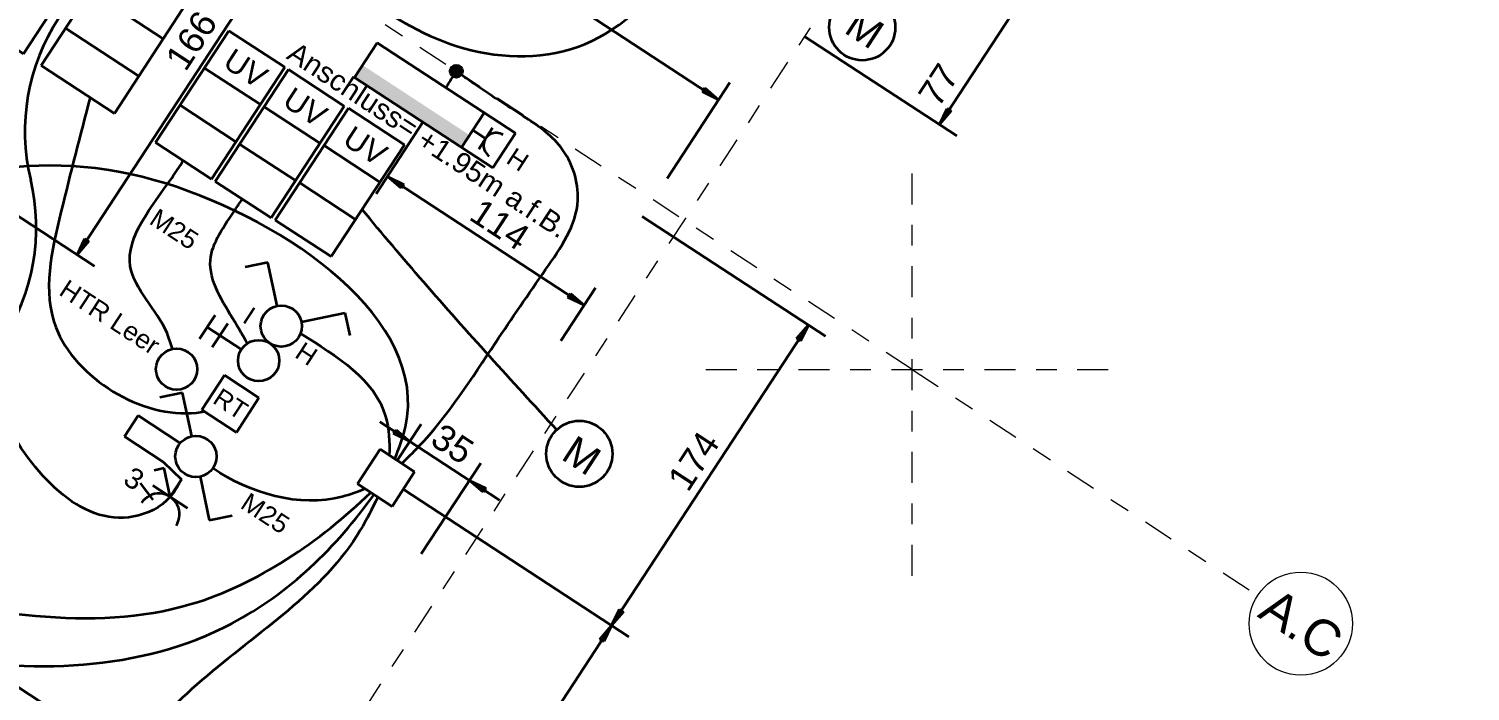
# Model space of a CAD drawing. Header units: metres. Extents: x 2696276 to 2696381, y 1245119 to 1245220.
# Drawn here: x 2696298.74 to 2696305.72, y 1245164.4 to 1245167.61 of the extents above; entities that cross this region are included whole.
import ezdxf
from ezdxf.lldxf.tags import DXFTag

# ---------------------------------------------------------------- set-up
doc = ezdxf.new("R2010")
doc.units = ezdxf.units.M
doc.header["$PDMODE"] = 2
doc.header["$PDSIZE"] = -2
doc.linetypes.add('000_hbf_Strichpunkt 3_1_1mm Achsen', pattern=[0.25, 0.15, -0.05, 0, -0.05])
for name, color, linetype, lineweight, true_color in [('011_232.51_Lichtinstallationen allgemein', 150, 'Continuous', 35, 0x0080ff), ('011_232.51_Lichtinstallationen allgemein_Bodenltg', 150, 'STRICHLINIE', 35, 0x0080ff), ('011_232.51_Lichtinstallationen allgemein_Deckenltg', 150, 'Continuous', 35, 0x0080ff), ('011_232.51_Lichtinstallationen allgemein_Wandltg', 150, 'STRICHPUNKT', 35, 0x0080ff), ('013_232.61_Kraftinstallationen allgemein', 1, 'Continuous', 35, 0xff0000), ('013_232.61_Kraftinstallationen allgemein_Bodenltg', 1, 'STRICHLINIE', 35, 0xff0000), ('013_232.61_Kraftinstallationen allgemein_Deckenltg', 1, 'Continuous', 35, 0xff0000), ('014_232.62_Storeninstallationen', 1, 'Continuous', 35, 0xff0000), ('014_232.62_Storeninstallationen_Deckenltg', 1, 'Continuous', 35, 0xff0000), ('016_232.70_HLKS-Installation', 5, 'Continuous', 35, 0x0000ff), ('016_232.70_HLKS-Installation_Bodenltg', 5, 'STRICHLINIE', 35, 0x0000ff), ('018_233.01_Innenleuchten', 150, 'Continuous', 35, 0x0080ff), ('054_236.85_Brandmeldeinstallationen_Deckenltg', 30, 'Continuous', 35, 0xff6600)]:
    doc.layers.add(name, color=color, linetype=linetype, lineweight=lineweight, true_color=true_color)
doc.layers.add('1_M01_Achsen.V', color=7, linetype='Continuous')
doc.layers.add('X_Mass', color=7, linetype='Continuous', lineweight=35)
doc.styles.add('ERSTELLTER_STIL_2', font='arial.ttf')
doc.styles.get("Standard").update_dxf_attribs({"font": 'arial.ttf'})
tags = doc.linetypes.add('STRICHLINIE', pattern=[19.05, 12.7, -6.35]).pattern_tags.tags
tags[6:7] = [DXFTag(74, 4), DXFTag(75, 0), DXFTag(340, '0'), DXFTag(46, 0.0), DXFTag(50, 0.0), DXFTag(44, 0.0), DXFTag(45, 0.0)]
tags[4:5] = [DXFTag(74, 4), DXFTag(75, 0), DXFTag(340, '0'), DXFTag(46, 0.0), DXFTag(50, 0.0), DXFTag(44, 0.0), DXFTag(45, 0.0)]
tags = doc.linetypes.add('STRICHPUNKT', pattern=[25.4, 12.7, -6.35, 0, -6.35]).pattern_tags.tags
tags[10:11] = [DXFTag(74, 4), DXFTag(75, 0), DXFTag(340, '0'), DXFTag(46, 0.0), DXFTag(50, 0.0), DXFTag(44, 0.0), DXFTag(45, 0.0)]
tags[8:9] = [DXFTag(74, 4), DXFTag(75, 0), DXFTag(340, '0'), DXFTag(46, 0.0), DXFTag(50, 0.0), DXFTag(44, 0.0), DXFTag(45, 0.0)]
tags[6:7] = [DXFTag(74, 4), DXFTag(75, 0), DXFTag(340, '0'), DXFTag(46, 0.0), DXFTag(50, 0.0), DXFTag(44, 0.0), DXFTag(45, 0.0)]
tags[4:5] = [DXFTag(74, 4), DXFTag(75, 0), DXFTag(340, '0'), DXFTag(46, 0.0), DXFTag(50, 0.0), DXFTag(44, 0.0), DXFTag(45, 0.0)]
tags = doc.linetypes.add('STRICHPUNKT2', pattern=[12.7, 6.35, -3.175, 0, -3.175]).pattern_tags.tags
tags[10:11] = [DXFTag(74, 4), DXFTag(75, 0), DXFTag(340, '0'), DXFTag(46, 0.0), DXFTag(50, 0.0), DXFTag(44, 0.0), DXFTag(45, 0.0)]
tags[8:9] = [DXFTag(74, 4), DXFTag(75, 0), DXFTag(340, '0'), DXFTag(46, 0.0), DXFTag(50, 0.0), DXFTag(44, 0.0), DXFTag(45, 0.0)]
tags[6:7] = [DXFTag(74, 4), DXFTag(75, 0), DXFTag(340, '0'), DXFTag(46, 0.0), DXFTag(50, 0.0), DXFTag(44, 0.0), DXFTag(45, 0.0)]
tags[4:5] = [DXFTag(74, 4), DXFTag(75, 0), DXFTag(340, '0'), DXFTag(46, 0.0), DXFTag(50, 0.0), DXFTag(44, 0.0), DXFTag(45, 0.0)]

# ---------------------------------------------------------------- blocks, each defined once
blk = doc.blocks.new('0_232.51_Lichtinstallationen allgemein_Deckenltg-A0S2JCAE73', base_point=(600.86, -425.9))
at = {"color": 0, "linetype": 'ByBlock', "lineweight": -2, "ltscale": 0.35}
blk.add_open_spline([(600.86, -425.9), (651.07, -406.18), (734.6, -373.37), (769.52, -288.31), (777.11, -255.04)], degree=3, knots=[0, 0, 0, 0, 154.270761, 256.638957, 256.638957, 256.638957, 256.638957], dxfattribs=at)
blk = doc.blocks.new('Gruppenzuleitung-A0S2JCBO73', base_point=(597.06, -170.23))
at = {"color": 0, "linetype": 'ByBlock', "lineweight": -2, "ltscale": 0.35}
for p, q in [((629.4, -105.43), (597.06, -105.43)), ((597.06, -105.43), (597.06, -170.23)), ((629.4, -170.23), (629.4, -105.43)), ((597.06, -127.03), (629.4, -127.03)), ((597.06, -148.63), (629.4, -148.63)), ((597.06, -170.23), (629.4, -170.23))]:
    blk.add_line(p, q, dxfattribs=at)
at = {"color": 0, "linetype": 'ByBlock', "lineweight": -2, "ltscale": 0.35, "insert": (603.39, -110.83), "char_height": 10.8, "attachment_point": 1}
blk.add_mtext('{\\fArial;UV}', dxfattribs=at)
blk = doc.blocks.new('1_Einlasskasten UP-A0S2JCFK73', base_point=(655.68, -266.54))
at = {"color": 0, "lineweight": -2}
blk.add_circle((665.68, -256.54), 10, dxfattribs=at)
blk = doc.blocks.new('0_232.3_Lichtinstallationen allgemein_Wandltg-A0S2JCH873', base_point=(700.06, -71.04))
at = {"color": 0, "lineweight": -2}
blk.add_open_spline([(700.19, -71.04), (700.14, -68.87), (700.1, -66.7), (700.06, -64.54)], degree=3, dxfattribs=at)
blk = doc.blocks.new('Maß-A0S2JCHG73', base_point=(438.39, 44.96))
at = {"color": 0, "linetype": 'ByBlock', "lineweight": -2, "ltscale": 0.35}
for p, q in [((910, 1405.75), (910, 44.96)), ((910, 44.96), (908.86, 53.64)), ((908.86, 53.64), (911.14, 53.64)), ((911.14, 53.64), (910, 44.96)), ((920, 44.96), (831.89, 44.96))]:
    blk.add_line(p, q, dxfattribs=at)
blk.add_solid([(910, 44.96), (908.86, 53.64), (911.14, 53.64)], dxfattribs=at)
at = {"color": 0, "linetype": 'ByBlock', "lineweight": -2, "ltscale": 0.35, "insert": (892.84, 51.16), "char_height": 12.5, "attachment_point": 1, "rotation": 90}
blk.add_mtext('{\\fArial;77}', dxfattribs=at)
blk = doc.blocks.new('1_Anschlusspunkt-A0S2JCJ073', base_point=(697, -64.54))
at = {"lineweight": -2}
blk.add_hatch(color=0, dxfattribs=at).paths.add_polyline_path([(699.95, -58.54), (700.73, -58.63), (701.47, -58.92), (702.1, -59.4), (702.59, -60.02), (702.89, -60.75), (703, -61.54), (702.89, -62.32), (702.59, -63.05), (702.1, -63.68), (701.47, -64.15), (700.73, -64.45), (699.95, -64.54), (699.18, -64.42), (698.47, -64.12), (697.86, -63.64), (697.39, -63.02), (697.1, -62.31), (697, -61.54), (697.1, -60.77), (697.39, -60.05), (697.86, -59.43), (698.47, -58.96), (699.18, -58.65)])
at = {"color": 0, "lineweight": -2}
blk.add_circle((700, -61.54), 3, dxfattribs=at)
blk = doc.blocks.new('0_232.51_Lichtinstallationen allgemein_Deckenltg-A0S2JCJI73', base_point=(407.89, -976.35))
at = {"color": 0, "linetype": 'ByBlock', "lineweight": -2, "ltscale": 0.35}
blk.add_open_spline([(407.89, -535.59), (409.63, -535.17), (422.42, -532.9), (446.74, -534.82), (482.77, -552.37), (526.96, -602), (532.22, -681.83), (543.07, -766.27), (541.22, -857.13), (635.79, -960.1), (743.97, -976.51), (810.56, -976.33), (813.89, -976.32)], degree=3, knots=[0, 0, 0, 0, 5.369645, 38.914723, 70.75679, 123.945783, 229.327886, 298.919601, 383.401963, 491.847924, 681.811449, 691.811449, 691.811449, 691.811449, 691.811449], dxfattribs=at)
blk = doc.blocks.new('Gruppenzuleitung-A0S2JCK473', base_point=(477.51, -169.33))
at = {"color": 0, "lineweight": -2}
for p, q in [((477.51, -169.33), (477.51, -104.53)), ((477.51, -104.53), (519.9, -104.53)), ((519.9, -104.53), (519.9, -169.33)), ((519.9, -126.13), (477.51, -126.13)), ((519.9, -147.73), (477.51, -147.73)), ((519.9, -169.33), (477.51, -169.33))]:
    blk.add_line(p, q, dxfattribs=at)
at = {"color": 0, "lineweight": -2, "insert": (483.79, -109.93), "char_height": 10.8, "attachment_point": 1}
blk.add_mtext('{\\fArial;BHV}', dxfattribs=at)
blk = doc.blocks.new('0_232.62_Storeninstallationen_Deckenltg-A0S2JCKQ73', base_point=(647.04, -227.27))
at = {"color": 0, "linetype": 'ByBlock', "lineweight": -2, "ltscale": 0.35}
blk.add_open_spline([(687.53, -227.27), (684.01, -225.5), (671.05, -218.97), (645.61, -208.09), (647.19, -183.23), (647.14, -172.26), (647.15, -170.15)], degree=3, knots=[0, 0, 0, 0, 12.010212, 44.235838, 71.313723, 77.630104, 77.630104, 77.630104, 77.630104], dxfattribs=at)
blk = doc.blocks.new('Schalter_ Schema 3_ UP-A0S2JCNC73', base_point=(666.41, -309.1))
at = {"color": 0, "lineweight": -2}
for p, q in [((674.39, -264.53), (666.41, -272.5)), ((689.6, -279.74), (674.39, -264.53)), ((703.74, -293.88), (718.96, -309.1)), ((718.96, -309.1), (726.93, -301.12))]:
    blk.add_line(p, q, dxfattribs=at)
blk.add_circle((696.67, -286.81), 10, dxfattribs=at)
blk = doc.blocks.new('0_232.51_Lichtinstallationen allgemein_Bodenltg-A0S2JCO473', base_point=(489.92, -581.31))
at = {"color": 0, "lineweight": -2}
blk.add_open_spline([(563.89, -581.04), (569.68, -581.22), (624.83, -582.99), (564.25, -430.46), (594.53, -326.56), (527.86, -280.98), (500.24, -277.75), (489.92, -276.54)], degree=3, knots=[0, 0, 0, 0, 16.401021, 156.22551, 287.203101, 339.596052, 370.824823, 370.824823, 370.824823, 370.824823], dxfattribs=at)
blk = doc.blocks.new('Steckdose T13_ UP_ 3-fach_ geschaltet-A0S2JCR673', base_point=(673.6, -320.04))
at = {"color": 0, "lineweight": -2}
for p, q in [((686.94, -300.04), (683.39, -303.58)), ((696.94, -310.04), (686.94, -300.04)), ((696.94, -310.04), (696.94, -300.04)), ((690.76, -315.73), (681.32, -312.34)), ((706.94, -310.04), (686.94, -310.04))]:
    blk.add_line(p, q, dxfattribs=at)
blk.add_ellipse((696.94, -320.04), major_axis=(10, 0), ratio=1, start_param=0, end_param=3.141593, dxfattribs=at)
at = {"color": 0, "lineweight": -2, "insert": (673.6, -307.17), "char_height": 10, "attachment_point": 1, "rotation": 0.00005}
blk.add_mtext('{\\fArial;3}', dxfattribs=at)
blk = doc.blocks.new('0_232.51_Lichtinstallationen allgemein_AP-Ltg-A0S2JCSI73', base_point=(662.49, -300.04))
at = {"color": 0, "linetype": 'ByBlock', "lineweight": -2, "ltscale": 0.35}
for p, q in [((686.75, -285.53), (662.49, -285.53)), ((662.49, -285.53), (662.49, -297.69)), ((662.49, -297.69), (684.98, -297.69)), ((684.98, -297.69), (696.94, -300.04))]:
    blk.add_line(p, q, dxfattribs=at)
blk = doc.blocks.new('Storentaster_ UP-A0S2JCTC73', base_point=(666.91, -241.31))
at = {"color": 0, "lineweight": -2}
for p, q in [((666.91, -238.21), (666.91, -224.41)), ((674.32, -238.21), (674.32, -224.41)), ((686.67, -231.31), (666.91, -231.31))]:
    blk.add_line(p, q, dxfattribs=at)
blk.add_circle((696.67, -231.31), 10, dxfattribs=at)
blk = doc.blocks.new('0_232.70_HLKS-Installation_Bodenltg-A0S2JCTG73', base_point=(558.51, -282.47))
at = {"color": 0, "lineweight": -2}
blk.add_open_spline([(558.51, -169.33), (564.52, -187.13), (576.37, -222.22), (600.63, -287.87), (666.56, -285.84), (687.25, -267.22), (688.22, -266.31)], degree=3, knots=[0, 0, 0, 0, 57.390742, 113.151572, 192.852829, 196.831505, 196.831505, 196.831505, 196.831505], dxfattribs=at)
blk = doc.blocks.new('0_232.51_Lichtinstallationen allgemein_Deckenltg-A0S2JCTM73', base_point=(641.84, -57.09))
at = {"color": 0, "linetype": 'ByBlock', "lineweight": -2, "ltscale": 0.35}
blk.add_open_spline([(641.84, -56.46), (660.41, -56.15), (698.7, -55.52), (753, -19.9), (764.07, 46.24), (774.82, 88.49), (778.03, 111.96)], degree=3, knots=[0, 0, 0, 0, 55.339754, 114.109286, 175.871853, 246.948795, 246.948795, 246.948795, 246.948795], dxfattribs=at)
blk = doc.blocks.new('0_232.61_Kraftinstallationen allgemein_Deckenltg-A0S2JCV473', base_point=(612.35, -249.46))
at = {"color": 0, "linetype": 'ByBlock', "lineweight": -2, "ltscale": 0.35}
blk.add_open_spline([(658.62, -249.46), (656.57, -247.71), (645.15, -238), (608.06, -232.46), (613.06, -192.19), (613.06, -173.59), (613.03, -170.23)], degree=3, knots=[0, 0, 0, 0, 8.105014, 45.102202, 92.353233, 102.45732, 102.45732, 102.45732, 102.45732], dxfattribs=at)
blk = doc.blocks.new('0_232.51_Lichtinstallationen allgemein_Deckenltg-A0S2JCXM73', base_point=(407.89, -646.01))
at = {"color": 0, "linetype": 'ByBlock', "lineweight": -2, "ltscale": 0.35}
blk.add_open_spline([(407.89, -512.37), (408.79, -512.65), (425.69, -517.46), (474.75, -509.38), (550.21, -503.51), (645.29, -510.63), (720.56, -561.73), (744.7, -626.5), (782.31, -647.1), (808.77, -646.33), (825.23, -630.24), (823.95, -609.9), (823.56, -595.86), (823.39, -590.04)], degree=3, knots=[0, 0, 0, 0, 2.815443, 52.626732, 143.825977, 232.968328, 333.563724, 396.525785, 430.348392, 455.951114, 469.584625, 494.577701, 512.292132, 512.292132, 512.292132, 512.292132], dxfattribs=at)
blk = doc.blocks.new('Maß-A0S2JCZG73', base_point=(762.37, 44.96))
at = {"color": 0, "linetype": 'ByBlock', "lineweight": -2, "ltscale": 0.35}
for p, q in [((779.72, 81), (779.72, 111.96)), ((813.89, 101), (813.89, 44.96)), ((762.37, 91), (831.24, 91)), ((771.04, 89.86), (771.04, 92.14)), ((771.04, 92.14), (779.72, 91)), ((779.72, 91), (771.04, 89.86)), ((813.89, 91), (822.57, 92.14)), ((822.57, 89.86), (813.89, 91)), ((822.57, 92.14), (822.57, 89.86))]:
    blk.add_line(p, q, dxfattribs=at)
for points in [[(779.72, 91), (771.04, 89.86), (771.04, 92.14)], [(813.89, 91), (822.57, 92.14), (822.57, 89.86)]]:
    blk.add_solid(points, dxfattribs=at)
at = {"color": 0, "linetype": 'ByBlock', "lineweight": -2, "ltscale": 0.35, "insert": (787.88, 107.67), "char_height": 12.5, "attachment_point": 1}
blk.add_mtext('{\\fArial;34}', dxfattribs=at)
blk = doc.blocks.new('Maß-A0S2JCZQ73', base_point=(762.04, -266.54))
at = {"color": 0, "linetype": 'ByBlock', "lineweight": -2, "ltscale": 0.35}
for p, q in [((779.39, -214), (779.39, -235.04)), ((813.89, -214), (813.89, -266.54)), ((770.72, -225.14), (770.72, -222.86)), ((770.72, -222.86), (779.39, -224)), ((813.89, -224), (822.57, -222.86)), ((822.57, -222.86), (822.57, -225.14)), ((762.04, -224), (831.24, -224)), ((779.39, -224), (770.72, -225.14)), ((822.57, -225.14), (813.89, -224))]:
    blk.add_line(p, q, dxfattribs=at)
for points in [[(779.39, -224), (770.72, -225.14), (770.72, -222.86)], [(813.89, -224), (822.57, -222.86), (822.57, -225.14)]]:
    blk.add_solid(points, dxfattribs=at)
at = {"color": 0, "linetype": 'ByBlock', "lineweight": -2, "ltscale": 0.35, "insert": (787.65, -207.33), "char_height": 12.5, "attachment_point": 1}
blk.add_mtext('{\\fArial;35}', dxfattribs=at)
blk = doc.blocks.new('0_232.62_Storeninstallationen_Deckenltg-A0S2JD2A73', base_point=(698.45, -180.32))
at = {"color": 0, "linetype": 'ByBlock', "lineweight": -2, "ltscale": 0.35}
blk.add_open_spline([(835.83, -180.32), (804.73, -172.41), (758.69, -160.7), (713.17, -147.09), (698.45, -142.55)], degree=3, knots=[0, 0, 0, 0, 96.280375, 142.49513, 142.49513, 142.49513, 142.49513], dxfattribs=at)
blk = doc.blocks.new('Gruppenzuleitung-A0S2JD3Q73', base_point=(666.11, -169.92))
at = {"color": 0, "linetype": 'ByBlock', "lineweight": -2, "ltscale": 0.35}
for p, q in [((698.45, -105.12), (666.11, -105.12)), ((666.11, -105.12), (666.11, -169.92)), ((698.45, -169.92), (698.45, -105.12)), ((666.11, -126.72), (698.45, -126.72)), ((666.11, -148.32), (698.45, -148.32)), ((666.11, -169.92), (698.45, -169.92))]:
    blk.add_line(p, q, dxfattribs=at)
at = {"color": 0, "linetype": 'ByBlock', "lineweight": -2, "ltscale": 0.35, "insert": (672.44, -110.52), "char_height": 10.8, "attachment_point": 1}
blk.add_mtext('{\\fArial;UV}', dxfattribs=at)
blk = doc.blocks.new('0_232.51_Lichtinstallationen allgemein_Deckenltg-A0S2JD4O73', base_point=(702.99, -235.04))
at = {"color": 0, "linetype": 'ByBlock', "lineweight": -2, "ltscale": 0.35}
blk.add_open_spline([(781.99, -235.04), (782.82, -231.29), (788.16, -207.16), (787.55, -167.39), (788.73, -121), (789.91, -82.5), (764.14, -62.12), (737.59, -61.82), (717.81, -62.21), (705.81, -61.79), (702.99, -61.67)], degree=3, knots=[0, 0, 0, 0, 11.513607, 74.113426, 117.104687, 154.209467, 181.124211, 204.837986, 232.383298, 240.836822, 240.836822, 240.836822, 240.836822], dxfattribs=at)
blk = doc.blocks.new('Gruppenzuleitung-A0S2JD6E73', base_point=(631.49, -170.15))
at = {"color": 0, "linetype": 'ByBlock', "lineweight": -2, "ltscale": 0.35}
for p, q in [((663.83, -105.35), (631.49, -105.35)), ((631.49, -105.35), (631.49, -170.15)), ((663.83, -170.15), (663.83, -105.35)), ((631.49, -126.95), (663.83, -126.95)), ((631.49, -148.55), (663.83, -148.55)), ((631.49, -170.15), (663.83, -170.15))]:
    blk.add_line(p, q, dxfattribs=at)
at = {"color": 0, "linetype": 'ByBlock', "lineweight": -2, "ltscale": 0.35, "insert": (637.82, -110.75), "char_height": 10.8, "attachment_point": 1}
blk.add_mtext('{\\fArial;UV}', dxfattribs=at)
blk = doc.blocks.new('Maß-A0S2JD7A73', base_point=(602.89, -427.51))
at = {"color": 0, "linetype": 'ByBlock', "lineweight": -2, "ltscale": 0.35}
for p, q in [((920, -245.04), (789.39, -245.04)), ((908.86, -253.71), (910, -245.04)), ((910, -245.04), (910, -427.51)), ((910, -245.04), (911.14, -253.71)), ((911.14, -253.71), (908.86, -253.71)), ((910, -427.51), (908.86, -418.83)), ((908.86, -418.83), (911.14, -418.83)), ((911.14, -418.83), (910, -427.51)), ((920, -427.51), (602.89, -427.51))]:
    blk.add_line(p, q, dxfattribs=at)
for points in [[(910, -245.04), (911.14, -253.71), (908.86, -253.71)], [(910, -427.51), (908.86, -418.83), (911.14, -418.83)]]:
    blk.add_solid(points, dxfattribs=at)
at = {"color": 0, "linetype": 'ByBlock', "lineweight": -2, "ltscale": 0.35, "insert": (893.33, -349.43), "char_height": 12.5, "attachment_point": 1, "rotation": 90}
blk.add_mtext('{\\fArial;182}', dxfattribs=at)
blk = doc.blocks.new('Motor allgemein-A0S2JD7M73', base_point=(835.39, -200.05))
at = {"color": 0, "lineweight": -2}
blk.add_circle((851.39, -184.05), 16, dxfattribs=at)
at = {"color": 0, "lineweight": -2, "insert": (844.69, -177.05), "char_height": 14, "attachment_point": 1}
blk.add_mtext('{\\fArial;M}', dxfattribs=at)
blk = doc.blocks.new('Maß-A0S2JD8A73', base_point=(699.99, -143.04))
at = {"color": 0, "linetype": 'ByBlock', "lineweight": -2, "ltscale": 0.35}
for p, q in [((699.99, -132.5), (699.99, -91.04)), ((813.89, -112.5), (813.89, -143.04)), ((699.99, -122.5), (708.67, -121.36)), ((699.99, -122.5), (813.89, -122.5)), ((708.67, -123.64), (699.99, -122.5)), ((708.67, -121.36), (708.67, -123.64)), ((805.22, -123.64), (805.22, -121.36)), ((805.22, -121.36), (813.89, -122.5)), ((813.89, -122.5), (805.22, -123.64))]:
    blk.add_line(p, q, dxfattribs=at)
for points in [[(699.99, -122.5), (708.67, -121.36), (708.67, -123.64)], [(813.89, -122.5), (805.22, -123.64), (805.22, -121.36)]]:
    blk.add_solid(points, dxfattribs=at)
at = {"color": 0, "linetype": 'ByBlock', "lineweight": -2, "ltscale": 0.35, "insert": (743.75, -105.83), "char_height": 12.5, "attachment_point": 1}
blk.add_mtext('{\\fArial;114}', dxfattribs=at)
blk = doc.blocks.new('0_232.51_Lichtinstallationen allgemein_Deckenltg-A0S2JD8S73', base_point=(706.46, -235.04))
at = {"color": 0, "linetype": 'ByBlock', "lineweight": -2, "ltscale": 0.35}
blk.add_open_spline([(706.46, -209.26), (727.63, -208.7), (755.71, -207.95), (771.5, -229.64), (774.68, -235.04)], degree=3, knots=[0, 0, 0, 0, 57.603322, 76.396264, 76.396264, 76.396264, 76.396264], dxfattribs=at)
blk = doc.blocks.new('Schalter_ Schema 1_ UP-A0S2JDB073', base_point=(666.41, -221.31))
at = {"color": 0, "lineweight": -2}
for p, q in [((674.39, -189.03), (666.41, -197)), ((689.6, -204.24), (674.39, -189.03)), ((703.74, -204.24), (718.96, -189.03)), ((718.96, -189.03), (726.93, -197))]:
    blk.add_line(p, q, dxfattribs=at)
blk.add_circle((696.67, -211.31), 10, dxfattribs=at)
blk = doc.blocks.new('0_232.51_Lichtinstallationen allgemein_Deckenltg-A0S2JDBG73', base_point=(706.67, -287.08))
at = {"color": 0, "linetype": 'ByBlock', "lineweight": -2, "ltscale": 0.35}
blk.add_open_spline([(773.9, -255.04), (771.62, -258.23), (756.85, -278.87), (728.06, -287.66), (706.67, -287.08)], degree=3, knots=[0, 0, 0, 0, 11.758449, 75.964008, 75.964008, 75.964008, 75.964008], dxfattribs=at)
blk = doc.blocks.new('1_Abzweigdose quadratisch UP-A0S2JDFI73', base_point=(769.39, -255.04))
at = {"color": 0, "lineweight": -2}
for p, q in [((769.39, -235.04), (789.39, -235.04)), ((769.39, -255.04), (769.39, -235.04)), ((789.39, -235.04), (789.39, -255.04)), ((789.39, -255.04), (769.39, -255.04))]:
    blk.add_line(p, q, dxfattribs=at)
blk = doc.blocks.new('Maß-A0S2JDIA73', base_point=(556.72, -236.54))
at = {"color": 0, "linetype": 'ByBlock', "lineweight": -2, "ltscale": 0.35}
for p, q in [((605, -71.04), (567.49, -71.04)), ((593.86, -79.71), (595, -71.04)), ((595, -236.54), (595, -71.04)), ((595, -71.04), (596.14, -79.71)), ((596.14, -79.71), (593.86, -79.71)), ((595, -236.54), (593.86, -227.86)), ((593.86, -227.86), (596.14, -227.86)), ((596.14, -227.86), (595, -236.54)), ((605, -236.54), (556.72, -236.54))]:
    blk.add_line(p, q, dxfattribs=at)
for points in [[(595, -71.04), (596.14, -79.71), (593.86, -79.71)], [(595, -236.54), (593.86, -227.86), (596.14, -227.86)]]:
    blk.add_solid(points, dxfattribs=at)
at = {"color": 0, "linetype": 'ByBlock', "lineweight": -2, "ltscale": 0.35, "insert": (578.11, -133.94), "char_height": 12.5, "attachment_point": 1, "rotation": 90}
blk.add_mtext('{\\fArial;166}', dxfattribs=at)
blk = doc.blocks.new('Motor allgemein-A0S2JDL473', base_point=(836.9, 47.96))
at = {"color": 0, "lineweight": -2}
blk.add_circle((852.9, 63.96), 16, dxfattribs=at)
at = {"color": 0, "lineweight": -2, "insert": (846.2, 70.96), "char_height": 14, "attachment_point": 1}
blk.add_mtext('{\\fArial;M}', dxfattribs=at)
blk = doc.blocks.new('Maß-A0S2JDOG73', base_point=(594.89, -552.5))
at = {"color": 0, "linetype": 'ByBlock', "lineweight": -2, "ltscale": 0.35}
for p, q in [((594.89, -552.5), (594.89, -433.7)), ((813.89, -552.5), (813.89, -442.04)), ((594.89, -542.5), (603.56, -541.36)), ((594.89, -542.5), (813.89, -542.5)), ((603.56, -543.64), (594.89, -542.5)), ((603.56, -541.36), (603.56, -543.64)), ((805.22, -543.64), (805.22, -541.36)), ((805.22, -541.36), (813.89, -542.5)), ((813.89, -542.5), (805.22, -543.64))]:
    blk.add_line(p, q, dxfattribs=at)
for points in [[(594.89, -542.5), (603.56, -541.36), (603.56, -543.64)], [(813.89, -542.5), (805.22, -543.64), (805.22, -541.36)]]:
    blk.add_solid(points, dxfattribs=at)
at = {"color": 0, "linetype": 'ByBlock', "lineweight": -2, "ltscale": 0.35, "insert": (695.11, -524.99), "char_height": 12.5, "attachment_point": 1}
blk.add_mtext('{\\fArial;219}', dxfattribs=at)
blk = doc.blocks.new('0_232.51_Lichtinstallationen allgemein_Bodenltg-A0S2JDPE73', base_point=(489.92, -337.81))
at = {"color": 0, "lineweight": -2}
blk.add_open_spline([(696.94, -300.04), (697.17, -303.39), (697.89, -313.51), (677.05, -348.4), (599.15, -327.02), (551.81, -275.61), (506.59, -276.29), (489.92, -276.54)], degree=3, knots=[0, 0, 0, 0, 10, 30.215718, 109.345925, 191.566257, 239.568054, 239.568054, 239.568054, 239.568054], dxfattribs=at)
blk = doc.blocks.new('0_232.51_Lichtinstallationen allgemein_Deckenltg-A0S2JDQS73', base_point=(471.26, 3.04))
at = {"color": 0, "linetype": 'ByBlock', "lineweight": -2, "ltscale": 0.35}
blk.add_open_spline([(471.26, 103.85), (495.44, 72.8), (538.14, 17.98), (644.88, -6.57), (739.99, 27.48), (770.19, 86.78), (776.78, 111.96)], degree=3, knots=[0, 0, 0, 0, 114.371734, 201.942015, 311.212807, 389.294204, 389.294204, 389.294204, 389.294204], dxfattribs=at)
blk = doc.blocks.new('Maß-A0S2JDR073', base_point=(789.39, -245.04))
at = {"color": 0, "linetype": 'ByBlock', "lineweight": -2, "ltscale": 0.35}
for p, q in [((920, -71.04), (813.89, -71.04)), ((908.86, -79.71), (910, -71.04)), ((910, -245.04), (910, -71.04)), ((910, -71.04), (911.14, -79.71)), ((911.14, -79.71), (908.86, -79.71)), ((910, -245.04), (908.86, -236.36)), ((908.86, -236.36), (911.14, -236.36)), ((911.14, -236.36), (910, -245.04)), ((920, -245.04), (789.39, -245.04))]:
    blk.add_line(p, q, dxfattribs=at)
for points in [[(910, -71.04), (911.14, -79.71), (908.86, -79.71)], [(910, -245.04), (908.86, -236.36), (911.14, -236.36)]]:
    blk.add_solid(points, dxfattribs=at)
at = {"color": 0, "linetype": 'ByBlock', "lineweight": -2, "ltscale": 0.35, "insert": (893.33, -171.23), "char_height": 12.5, "attachment_point": 1, "rotation": 90}
blk.add_mtext('{\\fArial;174}', dxfattribs=at)
blk = doc.blocks.new('Maß-A0S2JDS673', base_point=(639.86, -49.04))
at = {"color": 0, "linetype": 'ByBlock', "lineweight": -2, "ltscale": 0.35}
for p, q in [((639.86, 6.5), (639.86, -29.04)), ((813.89, 6.5), (813.89, -49.04)), ((639.86, -3.5), (648.54, -2.36)), ((639.86, -3.5), (813.89, -3.5)), ((648.54, -4.64), (639.86, -3.5)), ((648.54, -2.36), (648.54, -4.64)), ((805.22, -4.64), (805.22, -2.36)), ((805.22, -2.36), (813.89, -3.5)), ((813.89, -3.5), (805.22, -4.64))]:
    blk.add_line(p, q, dxfattribs=at)
for points in [[(639.86, -3.5), (648.54, -2.36), (648.54, -4.64)], [(813.89, -3.5), (805.22, -4.64), (805.22, -2.36)]]:
    blk.add_solid(points, dxfattribs=at)
at = {"color": 0, "linetype": 'ByBlock', "lineweight": -2, "ltscale": 0.35, "insert": (713.69, 13.17), "char_height": 12.5, "attachment_point": 1}
blk.add_mtext('{\\fArial;174}', dxfattribs=at)
blk = doc.blocks.new('Gruppenzuleitung-A0S2JDT073', base_point=(530.21, -169.33))
at = {"color": 0, "lineweight": -2}
for p, q in [((530.21, -169.33), (530.21, -104.53)), ((530.21, -104.53), (572.61, -104.53)), ((572.61, -104.53), (572.61, -169.33)), ((572.61, -126.13), (530.21, -126.13)), ((572.61, -147.73), (530.21, -147.73)), ((572.61, -169.33), (530.21, -169.33))]:
    blk.add_line(p, q, dxfattribs=at)
at = {"color": 0, "lineweight": -2, "insert": (536.5, -109.93), "char_height": 10.8, "attachment_point": 1}
blk.add_mtext('{\\fArial;BHV}', dxfattribs=at)
blk = doc.blocks.new('0_232.51_Lichtinstallationen allgemein_Deckenltg-A0S2JDT273', base_point=(748.88, -431.55))
at = {"color": 0, "linetype": 'ByBlock', "lineweight": -2, "ltscale": 0.35}
blk.add_open_spline([(781.17, -255.04), (781.91, -261.08), (786.99, -302.28), (760.65, -357.89), (750, -410.89), (749, -429.68), (748.88, -431.55)], degree=3, knots=[0, 0, 0, 0, 18.178844, 123.881947, 174.704115, 180.315581, 180.315581, 180.315581, 180.315581], dxfattribs=at)
blk = doc.blocks.new('Maß-A0S2JDVA73', base_point=(491.33, -761.04))
at = {"color": 0, "linetype": 'ByBlock', "lineweight": -2, "ltscale": 0.35}
for p, q in [((920, -427.51), (601.07, -427.51)), ((908.86, -436.19), (910, -427.51)), ((910, -427.51), (910, -761.04)), ((910, -427.51), (911.14, -436.19)), ((911.14, -436.19), (908.86, -436.19)), ((910, -761.04), (908.86, -752.36)), ((908.86, -752.36), (911.14, -752.36)), ((911.14, -752.36), (910, -761.04)), ((920, -761.04), (491.33, -761.04))]:
    blk.add_line(p, q, dxfattribs=at)
for points in [[(910, -427.51), (911.14, -436.19), (908.86, -436.19)], [(910, -761.04), (908.86, -752.36), (911.14, -752.36)]]:
    blk.add_solid(points, dxfattribs=at)
at = {"color": 0, "linetype": 'ByBlock', "lineweight": -2, "ltscale": 0.35, "insert": (893.33, -608.05), "char_height": 12.5, "attachment_point": 1, "rotation": 90}
blk.add_mtext('{\\fArial;334}', dxfattribs=at)
blk = doc.blocks.new('Raumthermostat_ UP-A0S2JDVQ73', base_point=(686.67, -266.31))
at = {"color": 0, "lineweight": -2}
for p, q in [((706.67, -246.31), (686.67, -246.31)), ((686.67, -266.31), (686.67, -246.31)), ((706.67, -246.31), (706.67, -266.31)), ((706.67, -266.31), (686.67, -266.31))]:
    blk.add_line(p, q, dxfattribs=at)
at = {"color": 0, "lineweight": -2, "insert": (688.61, -251.91), "char_height": 8.8, "attachment_point": 1}
blk.add_mtext('{\\fArial;RT}', dxfattribs=at)
blk = doc.blocks.new('0_232.51_Lichtinstallationen allgemein_Deckenltg-A0S2JDWM73', base_point=(534.42, -235.04))
at = {"color": 0, "linetype": 'ByBlock', "lineweight": -2, "ltscale": 0.35}
blk.add_open_spline([(778.03, -235.04), (776.82, -229.63), (763.34, -169.45), (625.4, -166.2), (556.32, -207.74), (534.42, -227.87)], degree=3, knots=[0, 0, 0, 0, 16.311507, 181.669378, 270.913829, 270.913829, 270.913829, 270.913829], dxfattribs=at)
blk = doc.blocks.new('Spiegelschrank mit Steckdose L.-A0S2JDZ073', base_point=(660.39, -91.04))
at = {"color": 0, "lineweight": -2}
for p, q in [((660.39, -91.04), (660.39, -71.04)), ((660.39, -71.04), (740.39, -71.04)), ((722.39, -71.04), (722.39, -91.04)), ((729.72, -74.91), (729.72, -87.17)), ((740.39, -71.04), (740.39, -91.04)), ((729.72, -81.04), (722.39, -81.04)), ((740.39, -91.04), (660.39, -91.04))]:
    blk.add_line(p, q, dxfattribs=at)
blk.add_ellipse((735.86, -81.04), major_axis=(0, 6.13), ratio=1, start_param=0, end_param=3.141593, dxfattribs=at)
blk.add_solid([(722.39, -83.94), (722.39, -91.04), (660.39, -83.94), (660.39, -91.04)], dxfattribs=at)
blk = doc.blocks.new('Bemerkung 1-A0S2JDZ273', base_point=(702.95, -102.24))
at = {"color": 0, "lineweight": -2, "insert": (702.95, -92.24), "char_height": 10, "attachment_point": 1}
blk.add_mtext('{\\fArial;+1.95m a.f.B.}', dxfattribs=at)
blk = doc.blocks.new('Bemerkung-A0S2JDZ473', base_point=(627.19, -101.5))
at = {"color": 0, "lineweight": -2, "insert": (627.19, -91.5), "char_height": 10, "attachment_point": 1}
blk.add_mtext('{\\fArial;Anschluss=}', dxfattribs=at)
blk = doc.blocks.new('0_232.51_Lichtinstallationen allgemein_Deckenltg-A0S2JE0W73', base_point=(441.39, -464.07))
at = {"color": 0, "linetype": 'ByBlock', "lineweight": -2, "ltscale": 0.35}
blk.add_open_spline([(441.39, -464.07), (444.73, -464.06), (476.13, -463.98), (543.23, -462.63), (654.85, -442.53), (759.31, -368.75), (777.73, -286), (778.99, -255.04)], degree=3, knots=[0, 0, 0, 0, 10.0001, 94.224627, 200.820163, 349.502592, 442.471299, 442.471299, 442.471299, 442.471299], dxfattribs=at)
blk = doc.blocks.new('0_236.85_Brandmeldeinstallationen_AP-Ltg-A0S2JE1C73', base_point=(216.66, -477.58))
at = {"color": 0, "linetype": 'ByBlock', "lineweight": -2, "ltscale": 0.35}
blk.add_line((555.93, -218.13), (556.31, -218.49), dxfattribs=at)
for centre, major_axis in [((624.38, -145.76), (-99.62, 0)), ((487.6, -291.14), (100, 0))]:
    blk.add_ellipse(centre, major_axis=major_axis, ratio=1, start_param=0, end_param=0.813324, dxfattribs=at)
blk = doc.blocks.new('A$C4181af03')
at = {"layer": '1_M01_Achsen.V', "color": 7, "linetype": '000_hbf_Strichpunkt 3_1_1mm Achsen', "lineweight": 13}
blk.add_line((8.3189, 17.8496), (8.3189, -15.1504), dxfattribs=at)
blk.add_line((8.3189, 17.8496), (8.3189, -15.1504), dxfattribs=at)
at = {"layer": '1_M01_Achsen.V', "color": 62, "linetype": '000_hbf_Strichpunkt 3_1_1mm Achsen', "lineweight": 13, "true_color": 0x8cbb26}
for q in [(-9.3611, -0.6154), (-9.3611, -0.6154), (9.6389, -0.6154), (11.6389, -0.6154), (11.6389, -0.6154)]:
    blk.add_line((9.6389, -0.6154), q, dxfattribs=at)
at = {"layer": '1_M01_Achsen.V', "color": 62, "linetype": 'Continuous', "lineweight": 13, "true_color": 0x8cbb26}
blk.add_circle((11.8889, -0.6154), 0.25, dxfattribs=at)
blk.add_circle((11.8889, -0.6154), 0.25, dxfattribs=at)
at = {"layer": '1_M01_Achsen.V', "color": 62, "linetype": '000_hbf_Strichpunkt 3_1_1mm Achsen', "lineweight": 13, "true_color": 0x8cbb26}
blk.add_point((9.6389, -0.6154), dxfattribs=at)
blk.add_point((9.6389, -0.6154), dxfattribs=at)
blk.add_point((9.6389, -0.6154), dxfattribs=at)
at = {"layer": '1_M01_Achsen.V', "color": 7, "lineweight": 13, "insert": (11.6889, -0.5279), "char_height": 0.175, "attachment_point": 1, "style": 'ERSTELLTER_STIL_2'}
blk.add_mtext('\\A1;\\pt0;{\\fArial|b0|i0|c0|p34;A.C}', dxfattribs=at)
blk.add_mtext('\\A1;\\pt0;{\\fArial|b0|i0|c0|p34;A.C}', dxfattribs=at)
blk = doc.blocks.new('A$Ccc2696ef')
blk.add_blockref('A$C4181af03', (0, 0))

msp = doc.modelspace()

# ---------------------------------------------------------------- block references
at = {"rotation": 326.8000002754653}
msp.add_blockref('A$Ccc2696ef', (2696295.2894, 1245171.7568), dxfattribs=at)
at = {"layer": '011_232.51_Lichtinstallationen allgemein', "linetype": 'Continuous', "ltscale": 0.35, "xscale": 0.01, "yscale": 0.01, "zscale": 0.01, "rotation": 326.8000002754653}
for name, p in [('1_Anschlusspunkt-A0S2JCJ073', (2696300.7682, 1245167.4003)), ('Schalter_ Schema 1_ UP-A0S2JDB073', (2696299.6539, 1245166.2559)), ('Schalter_ Schema 3_ UP-A0S2JCNC73', (2696299.1732, 1245165.5214)), ('Steckdose T13_ UP_ 3-fach_ geschaltet-A0S2JCR673', (2696299.1735, 1245165.3905)), ('1_Abzweigdose quadratisch UP-A0S2JDFI73', (2696300.3309, 1245165.4099))]:
    msp.add_blockref(name, p, dxfattribs=at)
at = {"layer": '011_232.51_Lichtinstallationen allgemein_Bodenltg', "linetype": 'STRICHLINIE', "ltscale": 0.35, "xscale": 0.01, "yscale": 0.01, "zscale": 0.01, "rotation": 326.8000002754653}
for name, p in [('0_232.51_Lichtinstallationen allgemein_Bodenltg-A0S2JDPE73', (2696297.5392, 1245166.2475)), ('0_232.51_Lichtinstallationen allgemein_Bodenltg-A0S2JCO473', (2696296.2059, 1245164.21))]:
    msp.add_blockref(name, p, dxfattribs=at)
at = {"layer": '011_232.51_Lichtinstallationen allgemein_Deckenltg', "ltscale": 0.35, "xscale": 0.01, "yscale": 0.01, "zscale": 0.01, "rotation": 326.8000002754653}
for name, p in [('0_232.51_Lichtinstallationen allgemein_Deckenltg-A0S2JDQS73', (2696299.2494, 1245169.2019)), ('0_232.51_Lichtinstallationen allgemein_Deckenltg-A0S2JCTM73', (2696300.3474, 1245167.7646)), ('0_232.51_Lichtinstallationen allgemein_Deckenltg-A0S2JDWM73', (2696298.4743, 1245166.8638)), ('0_232.51_Lichtinstallationen allgemein_Deckenltg-A0S2JD4O73', (2696299.8848, 1245165.9408)), ('0_232.51_Lichtinstallationen allgemein_Deckenltg-A0S2JE0W73', (2696296.4418, 1245165.4568)), ('0_232.51_Lichtinstallationen allgemein_Deckenltg-A0S2JCAE73', (2696297.9851, 1245164.9029)), ('0_232.51_Lichtinstallationen allgemein_Deckenltg-A0S2JD8S73', (2696299.9138, 1245165.9218)), ('0_232.51_Lichtinstallationen allgemein_Deckenltg-A0S2JDBG73', (2696299.6306, 1245165.4852)), ('0_232.51_Lichtinstallationen allgemein_Deckenltg-A0S2JDT273', (2696299.1928, 1245164.0452)), ('0_232.51_Lichtinstallationen allgemein_Deckenltg-A0S2JCXM73', (2696295.1652, 1245164.1178)), ('0_232.51_Lichtinstallationen allgemein_Deckenltg-A0S2JCJI73', (2696293.3564, 1245161.3536))]:
    msp.add_blockref(name, p, dxfattribs=at)
at = {"layer": '011_232.51_Lichtinstallationen allgemein_Deckenltg', "linetype": 'STRICHPUNKT2', "ltscale": 0.35, "xscale": 0.01, "yscale": 0.01, "zscale": 0.01, "rotation": 326.8000002754653}
msp.add_blockref('0_232.51_Lichtinstallationen allgemein_AP-Ltg-A0S2JCSI73', (2696299.19, 1245165.6187), dxfattribs=at)
at = {"layer": '011_232.51_Lichtinstallationen allgemein_Wandltg', "linetype": 'STRICHPUNKT', "ltscale": 0.35, "xscale": 0.01, "yscale": 0.01, "zscale": 0.01, "rotation": 326.8000002754653}
msp.add_blockref('0_232.3_Lichtinstallationen allgemein_Wandltg-A0S2JCH873', (2696300.7583, 1245167.3292), dxfattribs=at)
at = {"layer": '013_232.61_Kraftinstallationen allgemein', "ltscale": 0.35, "xscale": 0.01, "yscale": 0.01, "zscale": 0.01, "rotation": 326.8000002754653}
msp.add_blockref('Gruppenzuleitung-A0S2JCBO73', (2696299.3533, 1245167.0632), dxfattribs=at)
at = {"layer": '013_232.61_Kraftinstallationen allgemein', "linetype": 'Continuous', "ltscale": 0.35, "xscale": 0.01, "yscale": 0.01, "zscale": 0.01, "rotation": 326.8000002754653}
msp.add_blockref('1_Einlasskasten UP-A0S2JCFK73', (2696299.3165, 1245165.9363), dxfattribs=at)
at = {"layer": '013_232.61_Kraftinstallationen allgemein_Bodenltg', "ltscale": 0.35, "xscale": 0.01, "yscale": 0.01, "zscale": 0.01, "rotation": 326.8000002754653}
msp.add_blockref('0_232.61_Kraftinstallationen allgemein_Deckenltg-A0S2JCV473', (2696299.0474, 1245166.3164), dxfattribs=at)
at = {"layer": '014_232.62_Storeninstallationen', "linetype": 'Continuous', "ltscale": 0.35, "xscale": 0.01, "yscale": 0.01, "zscale": 0.01, "rotation": 326.8000002754653}
for name, p in [('Motor allgemein-A0S2JDL473', (2696302.5549, 1245167.5756)), ('Storentaster_ UP-A0S2JCTC73', (2696299.5486, 1245166.0858)), ('Motor allgemein-A0S2JD7M73', (2696301.1843, 1245165.5086))]:
    msp.add_blockref(name, p, dxfattribs=at)
at = {"layer": '014_232.62_Storeninstallationen_Deckenltg', "ltscale": 0.35, "xscale": 0.01, "yscale": 0.01, "zscale": 0.01, "rotation": 326.8000002754653}
for name, p in [('Gruppenzuleitung-A0S2JD6E73', (2696299.6418, 1245166.8753)), ('Gruppenzuleitung-A0S2JD3Q73', (2696299.9328, 1245166.6876)), ('0_232.62_Storeninstallationen_Deckenltg-A0S2JD2A73', (2696300.1464, 1245166.4235))]:
    msp.add_blockref(name, p, dxfattribs=at)
at = {"layer": '014_232.62_Storeninstallationen_Deckenltg', "linetype": 'STRICHLINIE', "ltscale": 0.35, "xscale": 0.01, "yscale": 0.01, "zscale": 0.01, "rotation": 326.8000002754653}
msp.add_blockref('0_232.62_Storeninstallationen_Deckenltg-A0S2JCKQ73', (2696299.4591, 1245166.3122), dxfattribs=at)
at = {"layer": '016_232.70_HLKS-Installation', "linetype": 'Continuous', "ltscale": 0.35, "xscale": 0.01, "yscale": 0.01, "zscale": 0.01, "rotation": 326.8000002754653}
for name, p in [('Gruppenzuleitung-A0S2JCK473', (2696298.3578, 1245167.7253)), ('Gruppenzuleitung-A0S2JDT073', (2696298.7988, 1245167.4367)), ('Raumthermostat_ UP-A0S2JDVQ73', (2696299.577, 1245165.7685))]:
    msp.add_blockref(name, p, dxfattribs=at)
at = {"layer": '016_232.70_HLKS-Installation_Bodenltg', "linetype": 'STRICHLINIE', "ltscale": 0.35, "xscale": 0.01, "yscale": 0.01, "zscale": 0.01, "rotation": 326.8000002754653}
msp.add_blockref('0_232.70_HLKS-Installation_Bodenltg-A0S2JCTG73', (2696298.4161, 1245166.335), dxfattribs=at)
at = {"layer": '018_233.01_Innenleuchten', "linetype": 'Continuous', "ltscale": 0.35, "xscale": 0.01, "yscale": 0.01, "zscale": 0.01, "rotation": 326.8000002754653}
for name, p in [('Bemerkung-A0S2JDZ473', (2696299.9817, 1245167.4733)), ('Spiegelschrank mit Steckdose L.-A0S2JDZ073', (2696300.3169, 1245167.379)), ('Bemerkung 1-A0S2JDZ273', (2696300.6116, 1245167.0522))]:
    msp.add_blockref(name, p, dxfattribs=at)
at = {"layer": '054_236.85_Brandmeldeinstallationen_Deckenltg', "ltscale": 0.35, "xscale": 0.01, "yscale": 0.01, "zscale": 0.01, "rotation": 326.8000002754653}
msp.add_blockref('0_236.85_Brandmeldeinstallationen_AP-Ltg-A0S2JE1C73', (2696294.4872, 1245166.5743), dxfattribs=at)
at = {"layer": 'X_Mass', "ltscale": 0.35, "xscale": 0.01, "yscale": 0.01, "zscale": 0.01, "rotation": 326.8000002754653}
for name, p in [('Maß-A0S2JCHG73', (2696299.2039, 1245169.7326)), ('Maß-A0S2JCZG73', (2696301.9148, 1245167.9586)), ('Maß-A0S2JDS673', (2696300.375, 1245167.8429)), ('Maß-A0S2JDIA73', (2696298.6527, 1245166.7292)), ('Maß-A0S2JD8A73', (2696300.3635, 1245166.727)), ('Maß-A0S2JDR073', (2696300.553, 1245165.384)), ('Maß-A0S2JD7A73', (2696297.9933, 1245164.8784)), ('Maß-A0S2JCZQ73', (2696300.2064, 1245165.3539)), ('Maß-A0S2JDVA73', (2696295.2335, 1245162.6984)), ('Maß-A0S2JDOG73', (2696297.2419, 1245163.8763))]:
    msp.add_blockref(name, p, dxfattribs=at)

# ---------------------------------------------------------------- texts
at = {"layer": '011_232.51_Lichtinstallationen allgemein', "linetype": 'Continuous', "ltscale": 0.35, "char_height": 0.09, "rotation": 326.8, "line_spacing_factor": 1.002}
for s, insert, attachment_point in [('{\\fArial;I}', (2696299.846, 1245166.2529, 19), 3), ('{\\fArial;H}', (2696300.0709, 1245166.1019, 19), 1)]:
    msp.add_mtext(s, dxfattribs=dict(at, insert=insert, attachment_point=attachment_point))
at = {"layer": '011_232.51_Lichtinstallationen allgemein_Deckenltg', "ltscale": 0.35, "insert": (2696299.9096, 1245165.3046), "char_height": 0.09, "attachment_point": 2, "rotation": 326.8, "line_spacing_factor": 1.002}
msp.add_mtext('{\\fArial;M25}', dxfattribs=at)
at = {"layer": '013_232.61_Kraftinstallationen allgemein', "linetype": 'Continuous', "ltscale": 0.35, "insert": (2696299.1564, 1245166.2552, 19), "char_height": 0.09, "attachment_point": 2, "rotation": 326.8, "line_spacing_factor": 1.002}
msp.add_mtext('{\\fArial;HTR Leer}', dxfattribs=at)
at = {"layer": '013_232.61_Kraftinstallationen allgemein_Deckenltg', "ltscale": 0.35, "insert": (2696299.4681, 1245166.6819), "char_height": 0.09, "attachment_point": 2, "rotation": 326.8, "line_spacing_factor": 1.002}
msp.add_mtext('{\\fArial;M25}', dxfattribs=at)
at = {"layer": '018_233.01_Innenleuchten', "linetype": 'Continuous', "ltscale": 0.35, "insert": (2696301.0942, 1245167.0435, 19), "char_height": 0.09, "attachment_point": 1, "rotation": 326.8, "line_spacing_factor": 1.002}
msp.add_mtext('{\\fArial;H}', dxfattribs=at)

doc.saveas('drawing.dxf')
